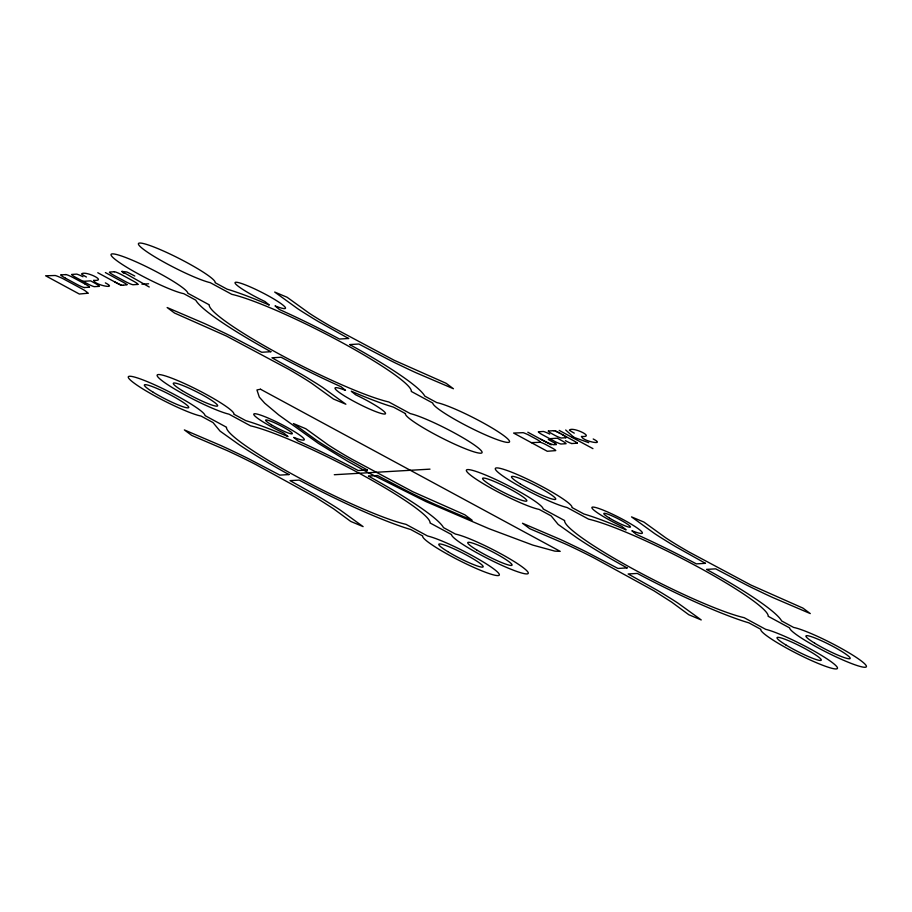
<?xml version="1.0" encoding="UTF-8"?>
<svg xmlns="http://www.w3.org/2000/svg" width="912" height="912" viewBox="0 0 912 912"><rect width="100%" height="100%" fill="white"/><g stroke="black" fill="none" stroke-linecap="round" stroke-linejoin="round"><path stroke-width="1.37" d="M577.262 443.221L571.778 443.54M556.309 444.52L556.286 444.554A6.213 0.741 27 0 0 555.499 443.677M556.195 444.577L553.63 444.737A7.068 0.844 27 0 1 552.889 444.611L549.434 443.38A10.283 1.231 27 0 1 545.593 441.67L540.93 439.31M540.007 442.138L540.223 441.944A7.216 0.866 27 0 0 539.665 441.294L539.015 440.792A7.102 0.855 27 0 0 537.179 439.607L528.47 434.899A7.193 0.866 27 0 0 525.985 433.747L524.845 433.268A7.193 0.866 27 0 0 523.089 432.676L513.604 433.052L547.28 451.269L555.739 450.608A6.954 0.832 27 0 0 555.203 449.981L554.587 449.513A6.726 0.809 27 0 0 552.854 448.396L545.422 444.372A6.726 0.809 27 0 0 543.085 443.289L542.002 442.844A6.954 0.832 27 0 0 540.349 442.286L531.331 442.639M82.935 281.341L90.653 280.862L96.262 283.94A7.239 0.866 27 0 1 97.755 284.886L98.815 285.684A7.752 0.935 27 0 1 99.385 286.368L94.221 286.664A7.706 0.923 27 0 1 92.408 286.06L90.607 285.308A7.25 0.866 27 0 1 88.669 284.384L74.761 276.86A7.25 0.866 27 0 1 73.268 275.926L72.196 275.128A7.706 0.923 27 0 1 71.626 274.444L76.654 274.113A7.786 0.935 27 0 1 78.158 274.58A8.208 0.98 27 0 1 79.629 275.173A7.342 0.878 27 0 1 81.806 276.165L82.981 276.735M549.64 438.683L557.357 438.205L562.955 441.294A7.239 0.866 27 0 1 564.448 442.24L565.52 443.027A7.752 0.935 27 0 1 566.09 443.711L560.926 444.019A7.706 0.923 27 0 1 559.113 443.403L557.312 442.651A7.25 0.866 27 0 1 555.362 441.739L541.466 434.215A7.25 0.866 27 0 1 539.972 433.268L538.901 432.47A7.706 0.923 27 0 1 538.331 431.786L543.358 431.456A7.786 0.935 27 0 1 544.863 431.935A8.208 0.98 27 0 1 546.334 432.516A7.342 0.878 27 0 1 548.511 433.508L549.685 434.089M61.115 274.877L65.846 274.603M114.365 271.765L109.645 272.038A7.159 0.855 27 0 0 113.989 275.378L125.434 281.557A7.159 0.855 27 0 0 133.118 284.738L137.758 284.419M149.249 287.006L121.877 271.445L126.757 271.981A6.042 0.73 27 0 1 128.341 272.677L134.794 276.04M84.508 287.531L89.228 287.257M123.211 285.274L126.882 284.692M141.941 284.179L148.576 283.792M548.5 431.011L553.573 430.715M565.668 437.749L561.416 437.999A6.373 0.764 27 0 1 554.621 435.206L552.398 433.987A6.373 0.764 27 0 1 548.408 430.966M572.269 437.452L573.933 437.35L588.787 442.685M334.282 474.73L429.997 469.144M122.162 271.309L122.584 272.346M114.798 281.945L117.933 283.541A5.461 0.65 27 0 0 120.35 284.59A10.841 1.3 27 0 0 123.131 285.228M593.21 438.98C606.856 445.979 582.734 441.157 581.879 436.894A5.096 0.616 27 0 1 581.4 436.415C596.345 437.669 572.599 426.36 569.419 430.088A5.586 0.673 27 0 0 569.806 430.475L572.371 432.094A30.461 3.659 27 0 1 574.286 433.132M559.216 430.396L592.948 448.636M555.032 430.635L574.913 441.431A5.461 0.661 27 0 1 576.316 442.331L576.817 442.719M565.429 440.656L567.697 441.853A5.483 0.661 27 0 0 569.59 442.73L570.456 443.084A5.426 0.65 27 0 0 571.778 443.54M548.294 439.493L554.599 443.05A5.312 0.638 27 0 1 555.545 443.699M527.831 432.22L551.224 444.874M105.37 272.574L121.934 281.534A12.688 1.528 27 0 1 123.416 282.344L124.363 282.891A5.654 0.684 27 0 1 126.973 284.726M97.778 272.734L121.159 285.388M105.347 282.868C118.777 289.742 94.985 285.137 94.016 280.782A5.096 0.616 27 0 1 93.537 280.303C108.471 281.557 84.748 270.248 81.544 273.965A5.586 0.673 27 0 0 81.943 274.364L84.508 275.983A30.461 3.659 27 0 1 86.423 277.02M84.85 283.917L73.439 277.75A7.125 0.855 27 0 0 65.721 274.535M65.493 278.206L76.904 284.384A7.159 0.855 27 0 0 84.599 287.576M123.964 273.247L122.949 272.608M565.691 430.008L573.933 437.35M554.576 443.027A5.392 0.65 27 0 1 555.533 443.688M553.504 430.681A6.407 0.764 27 0 1 560.39 433.519M561.872 434.329A5.7 0.684 27 0 1 564.46 435.925L565.018 436.335A10.465 1.254 27 0 1 565.486 436.723M565.577 436.768A11.89 1.425 27 0 1 565.577 437.703M576.749 442.662A5.461 0.661 27 0 1 577.193 443.164M65.47 278.206A7.159 0.855 27 0 1 61.036 274.831M84.873 283.917A7.125 0.855 27 0 1 89.353 287.314M114.251 271.708A7.125 0.855 27 0 1 121.98 274.911L133.369 281.09A7.125 0.855 27 0 1 137.872 284.487M87.962 293.231L79.333 294.029L45.6 275.777L55.199 275.504A11.651 1.402 27 0 1 58.015 276.461L59.861 277.225A11.548 1.391 27 0 1 62.848 278.593L82.946 289.412A11.605 1.391 27 0 1 85.318 290.894L87.404 292.501A11.605 1.391 27 0 1 87.962 293.231M260.501 389.23L256.945 389.948L259.316 397.13L264.685 403.15L278.753 414.96L318.368 443.369L347.597 461.244L368.391 472.735L426.109 501.657L489.026 528.709L532.882 545.125L554.918 551.144L560.207 551.361L260.501 389.23M348.623 338.5L339.481 339.036A123.029 14.774 27 0 0 279.414 309.51L275.036 305.896A28.295 3.397 27 0 0 273.896 299.033A28.295 3.397 27 0 0 235.49 282.298A28.295 3.397 27 0 0 265.004 301.53L269.291 305.064A123.029 14.774 27 0 0 227.065 289.15L215.05 282.652A42.978 5.164 27 0 0 165.209 251.792A42.978 5.164 27 0 0 147.014 251.86A42.978 5.164 27 0 0 210.239 282.663L231.785 294.325A107.274 12.882 27 0 1 340.518 341.772A107.274 12.882 27 0 1 411.301 391.442L432.847 403.104A42.978 5.164 27 0 0 484.751 434.568A42.978 5.164 27 0 0 499.605 432.698A42.978 5.164 27 0 0 436.78 402.602L424.764 396.104A123.029 14.774 27 0 0 349.684 344.565L358.849 344.029L389.584 360.103A75.821 9.109 27 0 0 395.534 363.056L408.348 369.189A101.027 12.141 27 0 0 416.328 372.883L453.435 388.751L446.082 383.268L394.075 360.217L332.584 327.385A86.195 10.351 27 0 1 309.043 313.09L287.075 297.244L274.683 292.057L297.768 308.746A101.027 12.141 27 0 0 303.65 312.554L313.865 318.881A75.821 9.109 27 0 0 318.995 321.925L348.623 338.5M270.875 351.724L261.721 352.26L230.987 336.175A75.821 9.109 27 0 0 225.025 333.222L212.222 327.1A101.027 12.141 27 0 0 204.242 323.407L167.135 307.538L174.488 313.021L226.484 336.072L287.987 368.904A86.195 10.351 27 0 1 311.528 383.2L333.496 399.046L345.876 404.233L322.802 387.543A101.027 12.141 27 0 0 316.92 383.735L306.706 377.408A75.821 9.109 27 0 0 301.576 374.353L271.947 357.778L281.09 357.253A123.029 14.774 27 0 0 341.145 386.779L345.523 390.382A28.295 3.397 27 0 0 346.674 397.256A28.295 3.397 27 0 0 385.081 413.98A28.295 3.397 27 0 0 355.566 394.759L351.28 391.225A123.029 14.774 27 0 0 393.505 407.14L405.521 413.638A42.978 5.164 27 0 0 455.362 444.486A42.978 5.164 27 0 0 473.545 444.429A42.978 5.164 27 0 0 410.332 413.615L388.786 401.964A107.274 12.882 27 0 1 280.052 354.506A107.274 12.882 27 0 1 209.258 304.847L187.712 293.185A42.978 5.164 27 0 0 135.82 261.721A42.978 5.164 27 0 0 120.954 263.579A42.978 5.164 27 0 0 183.791 293.675L195.795 300.185A123.029 14.774 27 0 0 270.875 351.724M288.979 474.571L279.836 475.106L248.383 458.633A75.821 9.109 27 0 0 242.33 455.635L229.459 449.479A101.027 12.141 27 0 0 221.468 445.786L184.361 429.917L191.714 435.4L226.871 450.46A86.195 10.351 27 0 1 255.634 464.459L315.677 497.382L333.541 508.782L350.721 521.425L363.113 526.612L340.028 509.922A101.027 12.141 27 0 0 334.145 506.114L323.999 499.822A75.821 9.109 27 0 0 318.938 496.812L290.039 480.635L299.204 480.1A123.029 14.774 27 0 0 410.742 529.519L422.746 536.017A42.978 5.164 27 0 0 472.587 566.865A42.978 5.164 27 0 0 490.781 566.808A42.978 5.164 27 0 0 427.557 535.994L406.011 524.343A107.274 12.882 27 0 1 297.278 476.885A107.274 12.882 27 0 1 226.495 427.226L204.949 415.564A42.978 5.164 27 0 0 153.056 384.1A42.978 5.164 27 0 0 138.191 385.958A42.978 5.164 27 0 0 201.016 416.054L213.032 422.564L220.02 431.08L238.819 444.475A123.029 14.774 27 0 0 288.979 474.571M367.342 469.999L358.199 470.535A123.029 14.774 27 0 0 298.133 441.009L293.755 437.395A28.295 3.397 27 0 0 292.615 430.521A28.295 3.397 27 0 0 254.209 413.797A28.295 3.397 27 0 0 283.723 433.029L288.01 436.563A123.029 14.774 27 0 0 245.784 420.649L233.768 414.151A42.978 5.164 27 0 0 183.928 383.291A42.978 5.164 27 0 0 165.733 383.359A42.978 5.164 27 0 0 228.958 414.162L250.504 425.824A107.274 12.882 27 0 1 359.237 473.271A107.274 12.882 27 0 1 430.019 522.941L451.565 534.592A42.978 5.164 27 0 0 503.47 566.067A42.978 5.164 27 0 0 518.324 564.197A42.978 5.164 27 0 0 455.498 534.101L443.483 527.603A123.029 14.774 27 0 0 368.402 476.064L377.568 475.528L408.302 491.602A75.821 9.109 27 0 0 414.253 494.555L427.067 500.688A101.027 12.141 27 0 0 435.047 504.382L472.154 520.25L464.801 514.767L412.794 491.716L351.302 458.884A86.195 10.351 27 0 1 327.761 444.589L305.794 428.743L293.402 423.556L316.487 440.245A101.027 12.141 27 0 0 322.369 444.053L332.584 450.38A75.821 9.109 27 0 0 337.714 453.424L367.342 469.999M627.091 567.914L617.96 568.438L586.496 551.977A75.821 9.109 27 0 0 580.454 548.978L567.572 542.811A101.027 12.141 27 0 0 559.592 539.117L522.485 523.249L529.838 528.732L564.995 543.791A86.195 10.351 27 0 1 593.758 557.791L653.801 590.714L671.665 602.125L688.845 614.756L701.237 619.943L678.152 603.254A101.027 12.141 27 0 0 672.269 599.446L662.112 593.153A75.821 9.109 27 0 0 657.062 590.155L628.163 573.967L637.317 573.431A123.029 14.774 27 0 0 748.855 622.85L760.87 629.348A42.978 5.164 27 0 0 810.711 660.208A42.978 5.164 27 0 0 828.894 660.14A42.978 5.164 27 0 0 765.681 629.337L744.135 617.675A107.274 12.882 27 0 1 635.402 570.228A107.274 12.882 27 0 1 564.619 520.558L543.073 508.896A42.978 5.164 27 0 0 491.169 477.432A42.978 5.164 27 0 0 476.315 479.302A42.978 5.164 27 0 0 539.14 509.398L551.156 515.896L558.144 524.423L576.943 537.806A123.029 14.774 27 0 0 627.091 567.914M705.455 563.342L696.323 563.867A123.029 14.774 27 0 0 636.257 534.341L631.879 530.738A28.295 3.397 27 0 0 630.728 523.864A28.295 3.397 27 0 0 592.333 507.14A28.295 3.397 27 0 0 621.847 526.361L626.122 529.895A123.029 14.774 27 0 0 583.897 513.98L571.892 507.482A42.978 5.164 27 0 0 522.052 476.634A42.978 5.164 27 0 0 503.857 476.691A42.978 5.164 27 0 0 567.07 507.505L588.616 519.156A107.274 12.882 27 0 1 697.361 566.614A107.274 12.882 27 0 1 768.143 616.273L789.689 627.935A42.978 5.164 27 0 0 841.582 659.399A42.978 5.164 27 0 0 856.448 657.529A42.978 5.164 27 0 0 793.622 627.433L781.607 620.935A123.029 14.774 27 0 0 706.526 569.396L715.681 568.86L746.415 584.934A75.821 9.109 27 0 0 752.377 587.898L765.179 594.02A101.027 12.141 27 0 0 773.171 597.713L810.278 613.582L802.925 608.099L750.918 585.048L689.415 552.216A86.195 10.351 27 0 1 665.885 537.92L643.918 522.074L631.526 516.887L654.611 533.577A101.027 12.141 27 0 0 660.493 537.385L670.696 543.712A75.821 9.109 27 0 0 675.838 546.767L705.455 563.342M785.836 644.909A24.806 2.975 27 0 0 821.131 660.299A24.806 2.975 27 0 0 790.453 641.489A24.806 2.975 27 0 0 785.836 644.909M491.408 485.629A24.806 2.975 27 0 0 526.703 501.019A24.806 2.975 27 0 0 496.025 482.209A24.806 2.975 27 0 0 491.408 485.629M153.284 392.297A24.806 2.975 27 0 0 188.579 407.687A24.806 2.975 27 0 0 157.913 388.865A24.806 2.975 27 0 0 153.284 392.297M447.712 551.578A24.806 2.975 27 0 0 483.007 566.968A24.806 2.975 27 0 0 452.341 548.146A24.806 2.975 27 0 0 447.712 551.578M271.309 424.718A14.945 1.79 27 0 0 292.296 433.759A14.945 1.79 27 0 0 273.418 422.302A14.945 1.79 27 0 0 271.309 424.718M476.623 549.89A24.806 2.975 27 0 0 511.917 565.28A24.806 2.975 27 0 0 481.24 546.459A24.806 2.975 27 0 0 476.623 549.89M182.195 390.61A24.806 2.975 27 0 0 217.489 406A24.806 2.975 27 0 0 186.812 387.178A24.806 2.975 27 0 0 182.195 390.61M520.319 483.941A24.806 2.975 27 0 0 555.602 499.331A24.806 2.975 27 0 0 524.936 480.521A24.806 2.975 27 0 0 520.319 483.941M814.747 643.222A24.806 2.975 27 0 0 850.03 658.612A24.806 2.975 27 0 0 819.364 639.802A24.806 2.975 27 0 0 814.747 643.222M609.433 518.05A14.945 1.79 27 0 0 630.409 527.09A14.945 1.79 27 0 0 611.542 515.645A14.945 1.79 27 0 0 609.433 518.05"/></g></svg>
